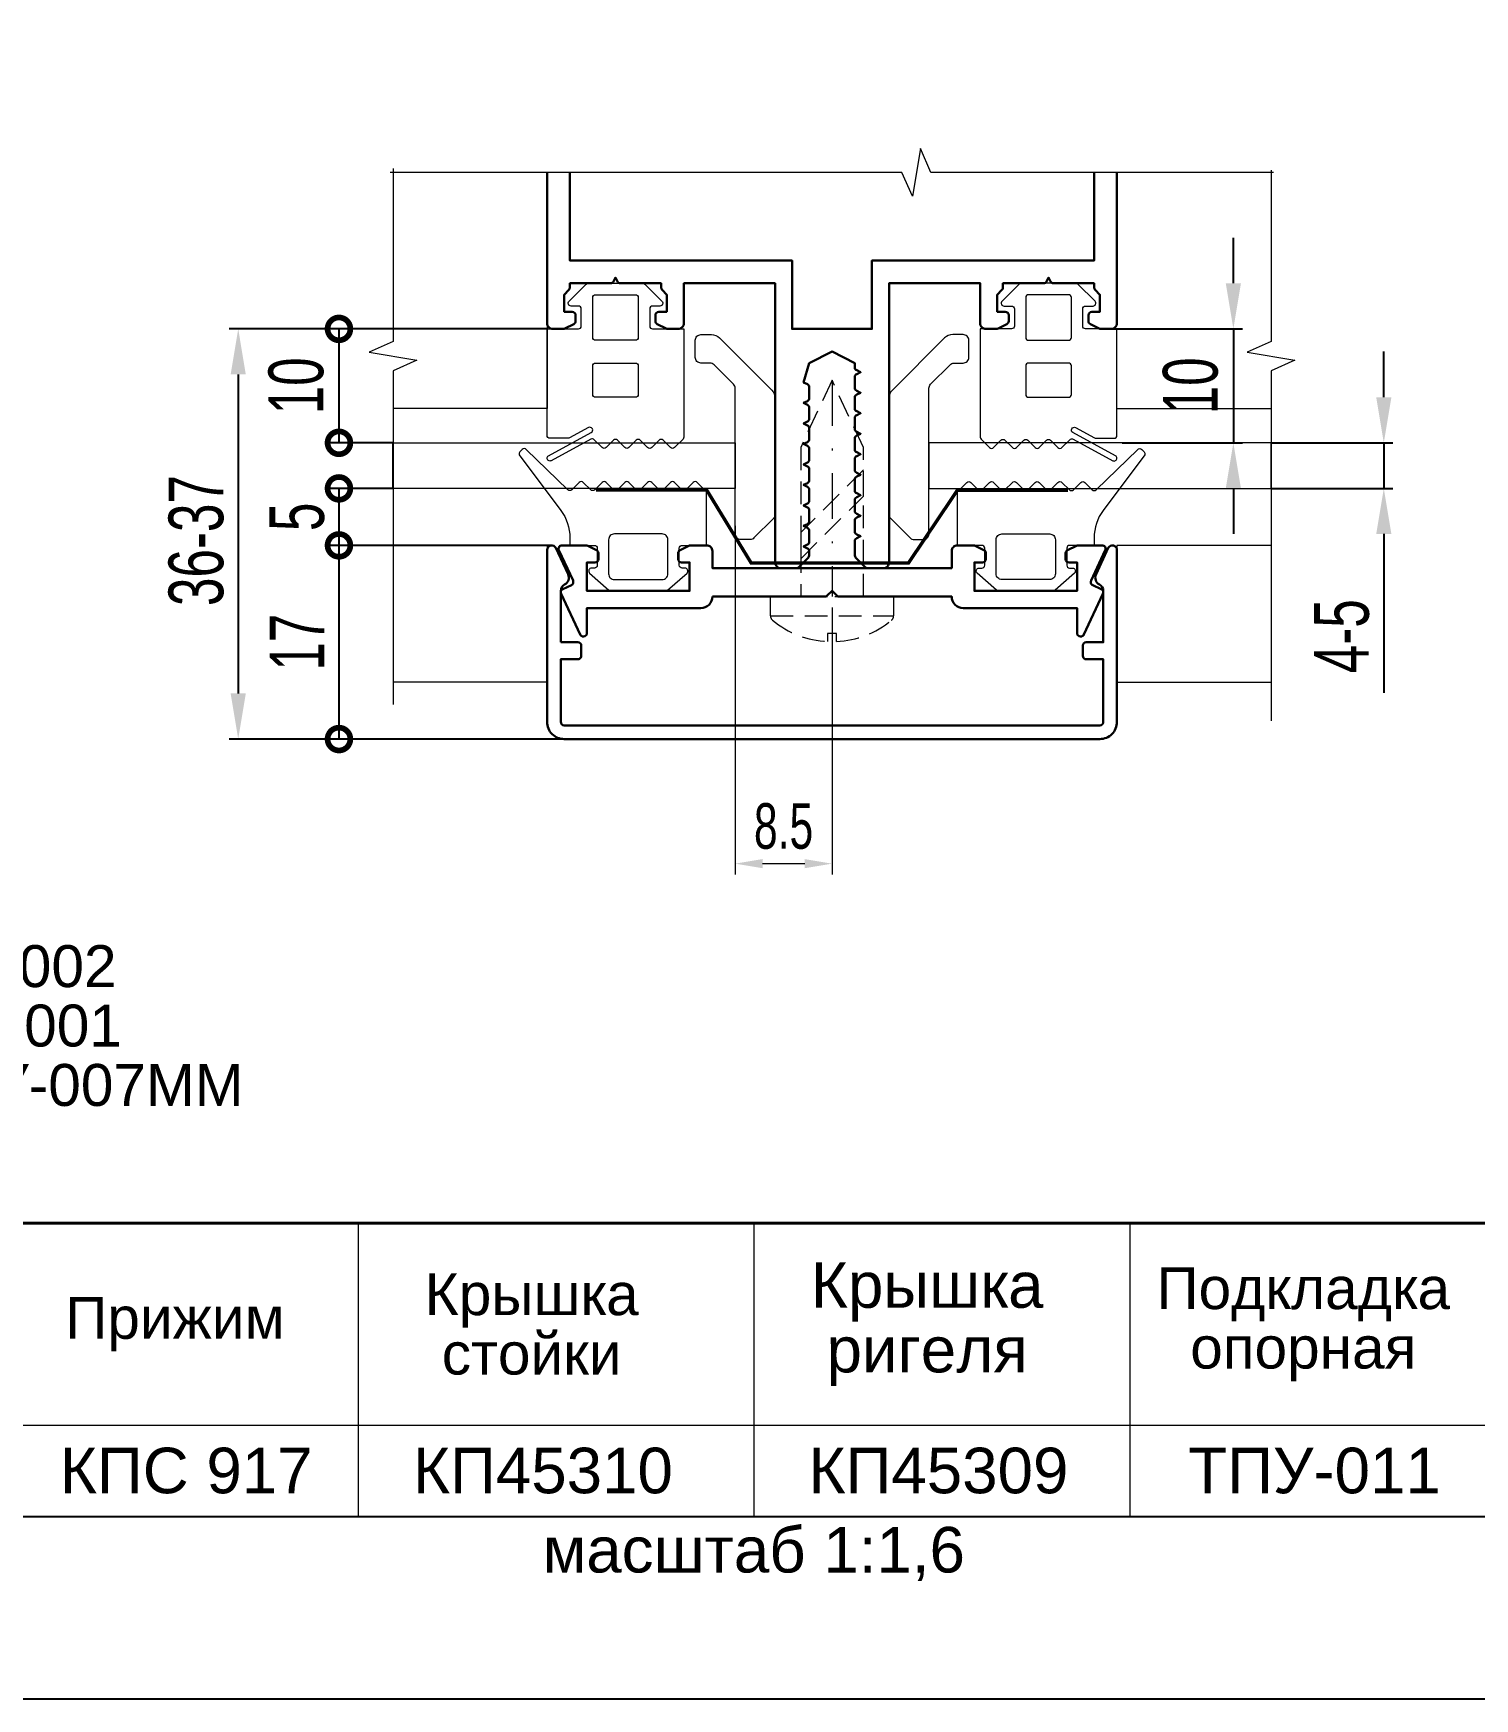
# Model space of a CAD drawing. Extents: x -37 to 8820, y -336 to 478.
# Drawn here: x 278 to 357, y 0 to 91.4 of the extents above; entities that cross this region are included whole.
import ezdxf

# ---------------------------------------------------------------- set-up
doc = ezdxf.new("R2010")
doc.units = 0
doc.header["$LTSCALE"] = 5
doc.linetypes.add('DASHDOT', pattern=[1, 0.5, -0.25, 0, -0.25])
doc.linetypes.add('HIDDEN', pattern=[0.375, 0.25, -0.125])
doc.layers.get('0').update_dxf_attribs({"linetype": 'CONTINUOUS', "lineweight": 30})
doc.layers.get('DEFPOINTS').update_dxf_attribs({"linetype": 'CONTINUOUS'})
for name, color, linetype, lineweight in [('1', 6, 'DASHDOT', 13), ('2', 3, 'HIDDEN', 13), ('Dimentions', 5, 'CONTINUOUS', 15), ('Glass', 5, 'CONTINUOUS', 20), ('Герлен', 7, 'CONTINUOUS', 60), ('Зигзаг', 1, 'CONTINUOUS', 15), ('Конструкции', 252, 'CONTINUOUS', 20), ('Подкладки', 1, 'CONTINUOUS', 20), ('Рамки', 1, 'CONTINUOUS', 15), ('Текстовый', 7, 'CONTINUOUS', 9), ('Уплотнители', 1, 'CONTINUOUS', 20)]:
    doc.layers.add(name, color=color, linetype=linetype, lineweight=lineweight)
doc.layers.add('Скрытые', color=14, linetype='CONTINUOUS', plot=False)
doc.styles.add('25', font='RUSS.SHX', dxfattribs={"width": 0.7, "height": 2.5})
doc.styles.add('3', font='RUSS.SHX', dxfattribs={"width": 0.7, "height": 3})
doc.styles.add('4', font='RUSS.shx', dxfattribs={"width": 0.7, "height": 3.5})
doc.styles.add('Каталожный', font='arial.ttf', dxfattribs={"height": 2.5})
doc.dimstyles.new('MX1$0', dxfattribs={"dimtxt": 2.5, "dimasz": 3, "dimexe": 1.3, "dimexo": 0.6, "dimgap": 0.6, "dimtad": 1, "dimdsep": 46, "dimtxsty": '4', "dimcen": 0, "dimclrd": 256, "dimclre": 256, "dimclrt": 256, "dimaunit": 1, "dimadec": 0, "dimazin": 0, "dimtfac": 1, "dimtmove": 0, "dimatfit": 3, "dimfxl": 1, "dimtvp": 1, "dimtolj": 1, "dimlwd": -1, "dimlwe": -1, "dimarcsym": 0})
doc.dimstyles.new('MX1_6', dxfattribs={"dimtxt": 3, "dimasz": 2.5, "dimexe": 0.5, "dimexo": 0, "dimgap": 0.8, "dimtad": 1, "dimlfac": 1.6, "dimdsep": 46, "dimtxsty": '3', "dimcen": 0, "dimclrd": 256, "dimclre": 256, "dimclrt": 256, "dimaunit": 1, "dimadec": 0, "dimazin": 0, "dimtfac": 1, "dimtmove": 0, "dimatfit": 1, "dimfxl": 1, "dimtvp": 1, "dimtolj": 1, "dimtzin": 0, "dimarcsym": 0})

# ---------------------------------------------------------------- blocks, each defined once
blk = doc.blocks.new('*D375')
at = {"layer": 'DEFPOINTS', "color": 0, "transparency": 16777216}
for p in [(337.106, 75.138), (337.713, 68.888), (343.802, 68.888)]:
    blk.add_point(p, dxfattribs=at)
at = {"layer": 'Dimentions', "lineweight": -2, "transparency": 16777216}
for p, q in [((343.802, 77.638), (343.802, 80.138)), ((337.106, 75.138), (344.302, 75.138)), ((343.802, 75.138), (343.802, 68.888)), ((337.713, 68.888), (344.302, 68.888)), ((343.802, 66.388), (343.802, 63.888))]:
    blk.add_line(p, q, dxfattribs=at)
at = {"layer": 'Dimentions', "transparency": 16777216}
for points in [[(343.386, 77.638), (344.219, 77.638), (343.802, 75.138)], [(343.386, 66.388), (344.219, 66.388), (343.802, 68.888)]]:
    blk.add_solid(points, dxfattribs=at)
at = {"layer": 'Dimentions', "transparency": 16777216, "insert": (341.46, 72.013), "char_height": 3, "attachment_point": 5, "rotation": 90, "style": '3'}
blk.add_mtext('\\A1;10', dxfattribs=at)
blk = doc.blocks.new('*D376')
at = {"layer": 'DEFPOINTS', "color": 0, "linetype": 'Continuous', "transparency": 16777216}
for p in [(345.873, 68.888), (345.873, 66.388), (352.053, 66.388)]:
    blk.add_point(p, dxfattribs=at)
at = {"layer": 'Dimentions', "linetype": 'Continuous', "lineweight": -2, "transparency": 16777216}
for p, q in [((352.053, 71.388), (352.053, 73.888)), ((345.873, 68.888), (352.553, 68.888)), ((352.053, 68.888), (352.053, 66.388)), ((345.873, 66.388), (352.553, 66.388)), ((352.053, 63.888), (352.053, 55.168))]:
    blk.add_line(p, q, dxfattribs=at)
at = {"layer": 'Dimentions', "linetype": 'Continuous', "transparency": 16777216}
for points in [[(351.637, 71.388), (352.47, 71.388), (352.053, 68.888)], [(351.637, 63.888), (352.47, 63.888), (352.053, 66.388)]]:
    blk.add_solid(points, dxfattribs=at)
at = {"layer": 'Dimentions', "linetype": 'Continuous', "transparency": 16777216, "insert": (349.753, 58.278), "char_height": 3, "attachment_point": 5, "rotation": 90, "style": '3'}
blk.add_mtext('\\A1;4-5', dxfattribs=at)
blk = doc.blocks.new('_DotSmall')
at = {"color": 0, "linetype": 'ByBlock', "const_width": 0.5}
blk.add_lwpolyline([(-0.0625, 0, 1), (0.0625, 0, 1)], format="xyb", close=True, dxfattribs=at)
blk = doc.blocks.new('*D377')
at = {"layer": 'DEFPOINTS', "color": 0, "linetype": 'Continuous', "transparency": 16777216}
for p in [(306.169, 75.138), (294.754, 68.888), (297.731, 68.888)]:
    blk.add_point(p, dxfattribs=at)
at = {"layer": 'Dimentions', "linetype": 'Continuous', "lineweight": -2, "transparency": 16777216}
for p, q in [((306.169, 75.138), (294.254, 75.138)), ((294.754, 75.138), (294.754, 68.888)), ((297.731, 68.888), (294.254, 68.888))]:
    blk.add_line(p, q, dxfattribs=at)
at = {"layer": 'Dimentions', "linetype": 'Continuous', "lineweight": -2, "transparency": 16777216, "xscale": 2.5, "yscale": 2.5, "zscale": 2.5}
for p, rotation in [((294.754, 75.138), 90), ((294.754, 68.888), 270)]:
    blk.add_blockref('_DotSmall', p, dxfattribs=dict(at, rotation=rotation))
at = {"layer": 'Dimentions', "linetype": 'Continuous', "transparency": 16777216, "insert": (292.411, 72.013), "char_height": 3, "attachment_point": 5, "rotation": 90, "style": '3'}
blk.add_mtext('\\A1;\\A1;10 ', dxfattribs=at)
blk = doc.blocks.new('*D378')
at = {"layer": 'DEFPOINTS', "color": 0, "linetype": 'Continuous', "transparency": 16777216}
for p in [(297.731, 66.388), (294.754, 63.263), (297.978, 63.263)]:
    blk.add_point(p, dxfattribs=at)
at = {"layer": 'Dimentions', "linetype": 'Continuous', "lineweight": -2, "transparency": 16777216}
for p, q in [((297.731, 66.388), (294.254, 66.388)), ((294.754, 66.388), (294.754, 63.263)), ((297.978, 63.263), (294.254, 63.263))]:
    blk.add_line(p, q, dxfattribs=at)
at = {"layer": 'Dimentions', "linetype": 'Continuous', "lineweight": -2, "transparency": 16777216, "xscale": 2.5, "yscale": 2.5, "zscale": 2.5}
for p, rotation in [((294.754, 66.388), 90), ((294.754, 63.263), 270)]:
    blk.add_blockref('_DotSmall', p, dxfattribs=dict(at, rotation=rotation))
at = {"layer": 'Dimentions', "linetype": 'Continuous', "transparency": 16777216, "insert": (292.454, 64.826), "char_height": 3, "attachment_point": 5, "rotation": 90, "style": '3'}
blk.add_mtext('\\A1;\\A1;5 ', dxfattribs=at)
blk = doc.blocks.new('*D379')
at = {"layer": 'DEFPOINTS', "color": 0, "linetype": 'Continuous', "transparency": 16777216}
for p in [(306.419, 63.263), (294.754, 52.638), (308.442, 52.638)]:
    blk.add_point(p, dxfattribs=at)
at = {"layer": 'Dimentions', "linetype": 'Continuous', "lineweight": -2, "transparency": 16777216}
for p, q in [((306.419, 63.263), (294.254, 63.263)), ((294.754, 63.263), (294.754, 52.638)), ((308.442, 52.638), (294.254, 52.638))]:
    blk.add_line(p, q, dxfattribs=at)
at = {"layer": 'Dimentions', "linetype": 'Continuous', "lineweight": -2, "transparency": 16777216, "xscale": 2.5, "yscale": 2.5, "zscale": 2.5}
for p, rotation in [((294.754, 63.263), 90), ((294.754, 52.638), 270)]:
    blk.add_blockref('_DotSmall', p, dxfattribs=dict(at, rotation=rotation))
at = {"layer": 'Dimentions', "linetype": 'Continuous', "transparency": 16777216, "insert": (292.454, 57.951), "char_height": 3, "attachment_point": 5, "rotation": 90, "style": '3'}
blk.add_mtext('\\A1;\\A1;17 ', dxfattribs=at)
blk = doc.blocks.new('*D380')
at = {"layer": 'DEFPOINTS', "color": 0, "linetype": 'Continuous', "transparency": 16777216}
for p in [(303.774, 75.138), (289.23, 52.638), (307.725, 52.638)]:
    blk.add_point(p, dxfattribs=at)
at = {"layer": 'Dimentions', "linetype": 'Continuous', "lineweight": -2, "transparency": 16777216}
for p, q in [((303.774, 75.138), (288.73, 75.138)), ((289.23, 72.638), (289.23, 55.138)), ((307.725, 52.638), (288.73, 52.638))]:
    blk.add_line(p, q, dxfattribs=at)
at = {"layer": 'Dimentions', "linetype": 'Continuous', "transparency": 16777216}
for points in [[(288.813, 72.638), (289.646, 72.638), (289.23, 75.138)], [(288.813, 55.138), (289.646, 55.138), (289.23, 52.638)]]:
    blk.add_solid(points, dxfattribs=at)
at = {"layer": 'Dimentions', "linetype": 'Continuous', "transparency": 16777216, "insert": (286.93, 63.527), "char_height": 3, "width": 3, "attachment_point": 5, "rotation": 90, "style": '3'}
blk.add_mtext('\\A1;36-37', dxfattribs=at)
blk = doc.blocks.new('*D381')
at = {"layer": 'DEFPOINTS', "color": 0, "linetype": 'Continuous', "transparency": 16777216}
for p in [(316.481, 64.926), (321.794, 60.451), (321.794, 45.804)]:
    blk.add_point(p, dxfattribs=at)
at = {"layer": 'Dimentions', "linetype": 'Continuous', "transparency": 16777216}
for p, q in [((316.481, 64.326), (316.481, 45.204)), ((321.794, 59.851), (321.794, 45.204)), ((317.981, 45.804), (320.294, 45.804))]:
    blk.add_line(p, q, dxfattribs=at)
for points in [[(317.981, 46.054), (317.981, 45.554), (316.481, 45.804)], [(320.294, 46.054), (320.294, 45.554), (321.794, 45.804)]]:
    blk.add_solid(points, dxfattribs=at)
at = {"layer": 'Dimentions', "linetype": 'Continuous', "transparency": 16777216, "insert": (319.137, 47.854), "char_height": 2.5, "attachment_point": 5, "style": '25'}
blk.add_mtext('\\A1;8.5', dxfattribs=at)

msp = doc.modelspace()

# ---------------------------------------------------------------- linework, layer by layer
msp.add_lwpolyline([(306.1687, 83.7189), (306.1687, 75.4506, 0.4142136), (306.4812, 75.1381), (307.0619, 75.1381, 0.1164338), (307.1458, 75.1579), (307.6275, 75.3988, 0.284079), (307.7312, 75.5665), (307.7312, 75.8881, 0.4142136), (307.5437, 76.0756), (307.1062, 76.0756), (307.1062, 77.0131), (307.3638, 77.2707, 0.1989124), (307.4187, 77.4033), (307.4187, 77.6381), (309.6466, 77.6381, 0.284079), (309.8143, 77.7418), (309.9187, 77.9506), (310.0231, 77.7418, 0.284079), (310.1908, 77.6381), (312.4187, 77.6381), (312.4187, 77.4033, 0.1989124), (312.4736, 77.2707), (312.7312, 77.0131), (312.7312, 76.0756), (312.2937, 76.0756, 0.4142136), (312.1062, 75.8881), (312.1062, 75.5665, 0.284079), (312.2098, 75.3988), (312.6916, 75.1579, 0.1164338), (312.7755, 75.1381), (313.3562, 75.1381, 0.4142136), (313.6687, 75.4506), (313.6687, 77.6381), (318.6687, 77.6381), (318.6687, 62.3256, 0.4142136), (318.9812, 62.0131), (319.841, 62.0131, 0.1989124), (319.9736, 62.0681), (320.4888, 62.5832, 0.1989124), (320.5437, 62.7158), (320.5437, 62.9285, 0.284079), (320.44, 63.0962), (320.2312, 63.2006), (320.44, 63.3051, 0.284079), (320.5437, 63.4728), (320.5437, 64.0535, 0.284079), (320.44, 64.2212), (320.2312, 64.3256), (320.44, 64.4301, 0.284079), (320.5437, 64.5978), (320.5437, 65.1785, 0.284079), (320.44, 65.3462), (320.2312, 65.4506), (320.44, 65.5551, 0.284079), (320.5437, 65.7228), (320.5437, 66.3035, 0.284079), (320.44, 66.4712), (320.2312, 66.5756), (320.44, 66.6801, 0.284079), (320.5437, 66.8478), (320.5437, 67.4285, 0.284079), (320.44, 67.5962), (320.2312, 67.7006), (320.44, 67.8051, 0.284079), (320.5437, 67.9728), (320.5437, 68.5535, 0.284079), (320.44, 68.7212), (320.2312, 68.8256), (320.44, 68.9301, 0.284079), (320.5437, 69.0978), (320.5437, 69.6785, 0.284079), (320.44, 69.8462), (320.2312, 69.9506), (320.44, 70.0551, 0.284079), (320.5437, 70.2228), (320.5437, 70.8035, 0.284079), (320.44, 70.9712), (320.2312, 71.0756), (320.44, 71.1801, 0.284079), (320.5437, 71.3478), (320.5437, 71.9285, 0.284079), (320.44, 72.0962), (320.2312, 72.2006), (320.5437, 73.2631), (321.7937, 73.8881), (323.0437, 73.2631), (323.0437, 73.0353, 0.284079), (323.1473, 72.8676), (323.3562, 72.7631), (323.1473, 72.6587, 0.284079), (323.0437, 72.491), (323.0437, 71.9103, 0.284079), (323.1473, 71.7426), (323.3562, 71.6381), (323.1473, 71.5337, 0.284079), (323.0437, 71.366), (323.0437, 70.7853, 0.284079), (323.1473, 70.6176), (323.3562, 70.5131), (323.1473, 70.4087, 0.284079), (323.0437, 70.241), (323.0437, 69.6603, 0.284079), (323.1473, 69.4926), (323.3562, 69.3881), (323.1473, 69.2837, 0.284079), (323.0437, 69.116), (323.0437, 68.5353, 0.284079), (323.1473, 68.3676), (323.3562, 68.2631), (323.1473, 68.1587, 0.284079), (323.0437, 67.991), (323.0437, 67.4103, 0.284079), (323.1473, 67.2426), (323.3562, 67.1381), (323.1473, 67.0337, 0.284079), (323.0437, 66.866), (323.0437, 66.2853, 0.284079), (323.1473, 66.1176), (323.3562, 66.0131), (323.1473, 65.9087, 0.284079), (323.0437, 65.741), (323.0437, 65.1603, 0.284079), (323.1473, 64.9926), (323.3562, 64.8881), (323.1473, 64.7837, 0.284079), (323.0437, 64.616), (323.0437, 64.0353, 0.284079), (323.1473, 63.8676), (323.3562, 63.7631), (323.1473, 63.6587, 0.284079), (323.0437, 63.491), (323.0437, 62.7158, 0.1989124), (323.0986, 62.5832), (323.6138, 62.0681, 0.1989124), (323.7464, 62.0131), (324.6062, 62.0131, 0.4142136), (324.9187, 62.3256), (324.9187, 77.6381), (329.9187, 77.6381), (329.9187, 75.4506, 0.4142136), (330.2312, 75.1381), (330.8119, 75.1381, 0.1164338), (330.8958, 75.1579), (331.3775, 75.3988, 0.284079), (331.4812, 75.5665), (331.4812, 75.8881, 0.4142136), (331.2937, 76.0756), (330.8562, 76.0756), (330.8562, 77.0131), (331.1138, 77.2707, 0.1989124), (331.1687, 77.4033), (331.1687, 77.6381), (333.3966, 77.6381, 0.284079), (333.5643, 77.7418), (333.6687, 77.9506), (333.7731, 77.7418, 0.284079), (333.9408, 77.6381), (336.1687, 77.6381), (336.1687, 77.4033, 0.1989124), (336.2236, 77.2707), (336.4812, 77.0131), (336.4812, 76.0756), (336.0437, 76.0756, 0.4142136), (335.8562, 75.8881), (335.8562, 75.5665, 0.284079), (335.9598, 75.3988), (336.4416, 75.1579, 0.1164338), (336.5255, 75.1381), (337.1062, 75.1381, 0.4142136), (337.4187, 75.4506), (337.4187, 83.7189)], format="xyb")
msp.add_lwpolyline([(307.4187, 83.7189), (307.4187, 78.8881), (319.6062, 78.8881), (319.6062, 75.1381), (323.9812, 75.1381), (323.9812, 78.8881), (336.1687, 78.8881), (336.1687, 83.7189)])
for points in [[(306.9187, 57.9506), (306.9187, 60.7764, -0.2797393), (307.1206, 61.1091, 0.4015594), (307.3152, 61.6821), (306.6453, 63.1188, 0.8025849), (306.1687, 63.0131), (306.1687, 53.5756, 0.4142136), (307.1062, 52.6381), (336.4812, 52.6381, 0.4142136), (337.4187, 53.5756), (337.4187, 63.0131, 0.8025849), (336.9421, 63.1188), (336.2722, 61.6821, 0.4015594), (336.4668, 61.1091, -0.2797393), (336.6687, 60.7764), (336.6687, 57.9506), (335.7312, 57.9506, 0.4142136), (335.5437, 57.7631), (335.5437, 57.2006, 0.4142136), (335.7312, 57.0131), (336.6687, 57.0131), (336.6687, 53.5756, -0.4142136), (336.4812, 53.3881), (307.1062, 53.3881, -0.4142136), (306.9187, 53.5756), (306.9187, 57.0131), (307.8562, 57.0131, 0.4142136), (308.0437, 57.2006), (308.0437, 57.7631, 0.4142136), (307.8562, 57.9506)], [(315.2312, 60.4506), (321.4035, 60.4506, 0.1989124), (321.5361, 60.5056), (321.7937, 60.7631), (322.0513, 60.5056, 0.1989124), (322.1839, 60.4506), (328.3562, 60.4506, 0.4142136), (328.9812, 59.8256), (335.2312, 59.8256), (335.2312, 58.4506, 0.4142136), (335.4187, 58.2631), (335.4377, 58.2631, 0.2914734), (335.6076, 58.3714), (336.6511, 60.6092, 0.4142136), (336.5604, 60.8584), (336.0886, 61.0784, -0.4142136), (335.9979, 61.3276), (336.7761, 62.9964, 0.5486188), (336.6062, 63.2631), (335.2755, 63.2631, 0.1164338), (335.1916, 63.2434), (334.7098, 63.0025, 0.284079), (334.6062, 62.8348), (334.6062, 62.5131, 0.4142136), (334.7937, 62.3256), (335.2312, 62.3256), (335.2312, 60.7631), (329.6062, 60.7631), (329.6062, 62.3256), (330.0437, 62.3256, 0.4142136), (330.2312, 62.5131), (330.2312, 62.8348, 0.284079), (330.1275, 63.0025), (329.6458, 63.2434, 0.1164338), (329.5619, 63.2631), (328.6687, 63.2631, 0.4142136), (328.3562, 62.9506), (328.3562, 62.0131), (315.2312, 62.0131), (315.2312, 62.9506, 0.4142136), (314.9187, 63.2631), (314.0255, 63.2631, 0.1164338), (313.9416, 63.2434), (313.4598, 63.0025, 0.284079), (313.3562, 62.8348), (313.3562, 62.5131, 0.4142136), (313.5437, 62.3256), (313.9812, 62.3256), (313.9812, 60.7631), (308.3562, 60.7631), (308.3562, 62.3256), (308.7937, 62.3256, 0.4142136), (308.9812, 62.5131), (308.9812, 62.8348, 0.284079), (308.8775, 63.0025), (308.3958, 63.2434, 0.1164338), (308.3119, 63.2631), (306.9812, 63.2631, 0.5486188), (306.8113, 62.9964), (307.5895, 61.3276, -0.4142136), (307.4988, 61.0784), (307.027, 60.8584, 0.4142136), (306.9363, 60.6092), (307.9798, 58.3714, 0.2914734), (308.1497, 58.2631), (308.1687, 58.2631, 0.4142136), (308.3562, 58.4506), (308.3562, 59.8256), (314.6062, 59.8256, 0.4142136)]]:
    msp.add_lwpolyline(points, format="xyb", close=True)
at = {"layer": '1'}
msp.add_line((321.7937, 72.3256), (321.7937, 60.4506), dxfattribs=at)
at = {"layer": '2'}
msp.add_line((318.4187, 59.3946), (325.1687, 59.3946), dxfattribs=at)
for points in [[(323.5124, 60.4506), (323.5124, 68.6398), (321.7937, 72.3256), (320.0749, 68.6398), (320.0749, 60.4506)], [(320.0749, 62.5311), (323.5124, 65.9686), (323.5124, 67.4009), (320.0749, 63.9634)]]:
    msp.add_lwpolyline(points, close=True, dxfattribs=at)
msp.add_lwpolyline([(321.5481, 57.9878, -0.1618489), (318.5323, 59.1535, -0.2238875), (318.4187, 59.3946), (318.4187, 60.4506), (325.1687, 60.4506), (325.1687, 59.3946, -0.2238875), (325.0551, 59.1535, -0.1618489), (322.0393, 57.9878), (322.0393, 58.4255), (321.5481, 58.4255)], format="xyb", close=True, dxfattribs=at)
at = {"layer": 'Glass'}
for points in [[(316.4812, 66.3881), (297.7146, 66.3881), (297.7146, 68.8881), (316.4812, 68.8881)], [(327.1062, 66.3881), (345.8728, 66.3881), (345.8728, 68.8881), (327.1062, 68.8881)]]:
    msp.add_lwpolyline(points, close=True, dxfattribs=at)
at = {"layer": 'Герлен', "lineweight": 40}
msp.add_line((235, 26.0868), (400, 26.0868), dxfattribs=at)
at = {"layer": 'Герлен', "ltscale": 2, "const_width": 0.1875}
msp.add_lwpolyline([(308.8562, 66.3004), (314.9187, 66.3004), (317.3614, 62.292), (325.9845, 62.292), (328.6687, 66.2878), (334.7312, 66.2878)], dxfattribs=at)
at = {"layer": 'Зигзаг'}
for points in [[(346.0125, 83.7189), (327.2189, 83.7189), (326.6381, 85.0368), (326.2024, 82.4241), (325.6199, 83.7189), (297.5706, 83.7189)], [(297.7312, 83.9334), (297.7312, 74.4387), (296.4133, 73.8578), (299.026, 73.4222), (297.7312, 72.8397), (297.7312, 54.5302)], [(345.8728, 83.8427), (345.8728, 74.4387), (344.5549, 73.8578), (347.1676, 73.4222), (345.8728, 72.8397), (345.8728, 53.6434)]]:
    msp.add_lwpolyline(points, dxfattribs=at)
at = {"layer": 'Конструкции'}
msp.add_line((337.4187, 70.7631), (345.8728, 70.7631), dxfattribs=at)
for points in [[(306.1687, 83.7189), (306.1687, 70.7631), (297.7312, 70.7631)], [(297.7312, 63.2631), (306.1687, 63.2631), (306.1687, 55.7631), (297.7312, 55.7631)], [(345.8728, 63.2631), (337.4187, 63.2631), (337.4187, 55.7631), (345.8728, 55.7631)]]:
    msp.add_lwpolyline(points, dxfattribs=at)
at = {"layer": 'Подкладки'}
for points in [[(314.6062, 73.2631, -0.4142136), (314.2937, 73.5756), (314.2937, 74.5131, -0.4142136), (314.6062, 74.8256), (315.1776, 74.8256, -0.1989124), (315.6195, 74.6426), (318.4856, 71.7765, -0.1989124), (318.6687, 71.3345), (318.6687, 64.9561, -0.1989124), (318.5772, 64.7352), (317.5102, 63.6682, -0.1989124), (317.2893, 63.5767), (316.7937, 63.5767, -0.4142136), (316.4812, 63.8892), (316.4812, 71.8837, 0.1989124), (316.3897, 72.1047), (315.3227, 73.1716, 0.1989124), (315.1018, 73.2631)], [(328.9812, 73.2631, 0.4142136), (329.2937, 73.5756), (329.2937, 74.5131, 0.4142136), (328.9812, 74.8256), (328.4098, 74.8256, 0.1989124), (327.9679, 74.6426), (325.1018, 71.7765, 0.1989124), (324.9187, 71.3345), (324.9187, 64.9561, 0.1989124), (325.0102, 64.7352), (326.0772, 63.6682, 0.1989124), (326.2981, 63.5767), (326.7937, 63.5767, 0.4142136), (327.1062, 63.8892), (327.1062, 71.8837, -0.1989124), (327.1977, 72.1047), (328.2647, 73.1716, -0.1989124), (328.4856, 73.2631)]]:
    msp.add_lwpolyline(points, format="xyb", close=True, dxfattribs=at)
at = {"layer": 'Рамки'}
for p, q in [((295.8103, 26.0868), (295.8103, 10)), ((317.5, 26.0868), (317.5, 10)), ((338.125, 26.0868), (338.125, 10)), ((235, 15), (400, 15)), ((235, 10), (400, 10))]:
    msp.add_line(p, q, dxfattribs=at)
at = {"layer": 'Скрытые', "linetype": 'Continuous'}
for points in [[(420, 297), (210, 297), (210, 0), (420, 0)], [(400, 10), (400, 287), (235, 287), (235, 10)]]:
    msp.add_lwpolyline(points, close=True, dxfattribs=at)
at = {"layer": 'Уплотнители'}
for points in [[(308.4379, 69.724), (307.3929, 69.1571, -0.1249127), (307.3184, 69.1381), (306.3249, 69.1381, -0.4142136), (306.1687, 69.2944), (306.1687, 75.1381), (307.8874, 75.1381, 0.4142136), (308.0437, 75.2944), (308.0437, 76.2319, 0.4142136), (307.8874, 76.3881), (307.4812, 76.3881, -0.6685867), (307.3708, 76.655), (308.3105, 77.5925, -0.1986192), (308.4208, 77.6381), (311.4166, 77.6381, -0.1986192), (311.5269, 77.5925), (312.4666, 76.655, -0.6685867), (312.3562, 76.3881), (311.9499, 76.3881, 0.4142136), (311.7937, 76.2319), (311.7937, 75.2944, 0.4142136), (311.9499, 75.1381), (313.6687, 75.1381), (313.6687, 69.2029, -0.1989124), (313.6229, 69.0924), (313.1542, 68.6236, -0.4142136), (312.9332, 68.6236), (312.5292, 69.0277, 0.4142136), (312.3082, 69.0277), (311.9042, 68.6236, -0.4142136), (311.6832, 68.6236), (311.2792, 69.0277, 0.4142136), (311.0582, 69.0277), (310.6542, 68.6236, -0.4142136), (310.4332, 68.6236), (310.0292, 69.0277, 0.4142136), (309.8082, 69.0277), (309.4042, 68.6236, -0.4142136), (309.1832, 68.6236), (308.7512, 69.0557, 0.3320761), (308.5662, 69.0825), (306.3995, 67.9071, -1), (306.2504, 68.1817), (308.587, 69.4493, 1)], [(308.8249, 77.0131), (311.0124, 77.0131, -0.4142136), (311.1687, 76.8569), (311.1687, 74.6694, -0.4142136), (311.0124, 74.5131), (308.8249, 74.5131, -0.4142136), (308.6687, 74.6694), (308.6687, 76.8569, -0.4142136)], [(335.1495, 69.724), (336.1945, 69.1571, 0.1249127), (336.269, 69.1381), (337.2624, 69.1381, 0.4142136), (337.4187, 69.2944), (337.4187, 75.1381), (335.6999, 75.1381, -0.4142136), (335.5437, 75.2944), (335.5437, 76.2319, -0.4142136), (335.6999, 76.3881), (336.1062, 76.3881, 0.6685867), (336.2166, 76.655), (335.2769, 77.5925, 0.1986192), (335.1666, 77.6381), (332.1708, 77.6381, 0.1986192), (332.0605, 77.5925), (331.1208, 76.655, 0.6685867), (331.2312, 76.3881), (331.6374, 76.3881, -0.4142136), (331.7937, 76.2319), (331.7937, 75.2944, -0.4142136), (331.6374, 75.1381), (329.9187, 75.1381), (329.9187, 69.2029, 0.1989124), (329.9645, 69.0924), (330.4332, 68.6236, 0.4142136), (330.6542, 68.6236), (331.0582, 69.0277, -0.4142136), (331.2792, 69.0277), (331.6832, 68.6236, 0.4142136), (331.9042, 68.6236), (332.3082, 69.0277, -0.4142136), (332.5292, 69.0277), (332.9332, 68.6236, 0.4142136), (333.1542, 68.6236), (333.5582, 69.0277, -0.4142136), (333.7792, 69.0277), (334.1832, 68.6236, 0.4142136), (334.4042, 68.6236), (334.8362, 69.0557, -0.3320761), (335.0212, 69.0825), (337.1879, 67.9071, 1), (337.337, 68.1817), (335.0004, 69.4493, -1)], [(334.7624, 77.0131), (332.5749, 77.0131, 0.4142136), (332.4187, 76.8569), (332.4187, 74.6694, 0.4142136), (332.5749, 74.5131), (334.7624, 74.5131, 0.4142136), (334.9187, 74.6694), (334.9187, 76.8569, 0.4142136)], [(308.8249, 73.2631), (311.0124, 73.2631, -0.4142136), (311.1687, 73.1069), (311.1687, 71.5444, -0.4142136), (311.0124, 71.3881), (308.8249, 71.3881, -0.4142136), (308.6687, 71.5444), (308.6687, 73.1069, -0.4142136)], [(334.7624, 73.2631), (332.5749, 73.2631, 0.4142136), (332.4187, 73.1069), (332.4187, 71.5444, 0.4142136), (332.5749, 71.3881), (334.7624, 71.3881, 0.4142136), (334.9187, 71.5444), (334.9187, 73.1069, 0.4142136)], [(313.5749, 62.0131, -0.4142136), (313.4187, 62.1694), (313.4187, 63.1069, -0.4142136), (313.5749, 63.2631), (314.9187, 63.2631), (314.9187, 66.1511, 0.1989124), (314.8821, 66.2395), (314.4042, 66.7174, 0.4142136), (314.1832, 66.7174), (313.7792, 66.3134, -0.4142136), (313.5582, 66.3134), (313.1542, 66.7174, 0.4142136), (312.9332, 66.7174), (312.5292, 66.3134, -0.4142136), (312.3082, 66.3134), (311.9042, 66.7174, 0.4142136), (311.6832, 66.7174), (311.2792, 66.3134, -0.4142136), (311.0582, 66.3134), (310.6542, 66.7174, 0.4142136), (310.4332, 66.7174), (310.0292, 66.3134, -0.4142136), (309.8082, 66.3134), (309.4042, 66.7174, 0.4142136), (309.1832, 66.7174), (308.7792, 66.3134, -0.4142136), (308.5582, 66.3134), (308.1542, 66.7174, 0.4142136), (307.9332, 66.7174), (307.5292, 66.3134, -0.4142136), (307.3082, 66.3134), (305.0292, 68.5277, 0.4142136), (304.8082, 68.5277), (304.6769, 68.3963, 0.2925382), (304.6408, 68.2318), (306.9216, 65.1786, -0.1617878), (307.4187, 63.6825), (307.4187, 63.2631), (308.7624, 63.2631, -0.4142136), (308.9187, 63.1069), (308.9187, 62.1694, -0.4142136), (308.7624, 62.0131), (308.6062, 62.0131, 0.6685867), (308.4958, 61.7463), (309.5605, 60.8088, 0.1986192), (309.6708, 60.7631), (312.6666, 60.7631, 0.1986192), (312.7769, 60.8088), (313.8416, 61.7463, 0.6685867), (313.7312, 62.0131)], [(330.0124, 62.0131, 0.4142136), (330.1687, 62.1694), (330.1687, 63.1069, 0.4142136), (330.0124, 63.2631), (328.6687, 63.2631), (328.6687, 66.1511, -0.1989124), (328.7053, 66.2395), (329.1832, 66.7174, -0.4142136), (329.4042, 66.7174), (329.8082, 66.3134, 0.4142136), (330.0292, 66.3134), (330.4332, 66.7174, -0.4142136), (330.6542, 66.7174), (331.0582, 66.3134, 0.4142136), (331.2792, 66.3134), (331.6832, 66.7174, -0.4142136), (331.9042, 66.7174), (332.3082, 66.3134, 0.4142136), (332.5292, 66.3134), (332.9332, 66.7174, -0.4142136), (333.1542, 66.7174), (333.5582, 66.3134, 0.4142136), (333.7792, 66.3134), (334.1832, 66.7174, -0.4142136), (334.4042, 66.7174), (334.8082, 66.3134, 0.4142136), (335.0292, 66.3134), (335.4332, 66.7174, -0.4142136), (335.6542, 66.7174), (336.0582, 66.3134, 0.4142136), (336.2792, 66.3134), (338.5582, 68.5277, -0.4142136), (338.7792, 68.5277), (338.9105, 68.3963, -0.2925382), (338.9466, 68.2318), (336.6658, 65.1786, 0.1617878), (336.1687, 63.6825), (336.1687, 63.2631), (334.8249, 63.2631, 0.4142136), (334.6687, 63.1069), (334.6687, 62.1694, 0.4142136), (334.8249, 62.0131), (334.9812, 62.0131, -0.6685867), (335.0916, 61.7463), (334.0269, 60.8088, -0.1986192), (333.9166, 60.7631), (330.9208, 60.7631, -0.1986192), (330.8105, 60.8088), (329.7458, 61.7463, -0.6685867), (329.8562, 62.0131)], [(309.8562, 61.3881), (312.4812, 61.3881, 0.4142136), (312.7937, 61.7006), (312.7937, 63.5756, 0.4142136), (312.4812, 63.8881), (309.8562, 63.8881, 0.4142136), (309.5437, 63.5756), (309.5437, 61.7006, 0.4142136)], [(333.7312, 61.3881), (331.1062, 61.3881, -0.4142136), (330.7937, 61.7006), (330.7937, 63.5756, -0.4142136), (331.1062, 63.8881), (333.7312, 63.8881, -0.4142136), (334.0437, 63.5756), (334.0437, 61.7006, -0.4142136)]]:
    msp.add_lwpolyline(points, format="xyb", close=True, dxfattribs=at)

# ---------------------------------------------------------------- texts
at = {"layer": 'Скрытые', "linetype": 'Continuous', "insert": (317.5, 7.9386), "char_height": 3.5, "width": 165, "attachment_point": 5, "style": 'Каталожный'}
msp.add_mtext('\\pxqc;{\\H0.71429x;масштаб 1:1,6}', dxfattribs=at)
at = {"layer": 'Текстовый', "linetype": 'Continuous', "line_spacing_factor": 0.85, "style": 'Каталожный'}
for s, insert, char_height, width, attachment_point in [('\\P\\pxql;{\\fArial|b1|i0|c204|p34;КОМПЛЕКТАЦИЯ\\P\\pi-2,l2,r-2.0333,se1.0833,t4;\\fArial|b0|i0|c204|p34;\\H0.92x;Уплотнитель стойки - ТПУ-6002\\PУплотнитель ригеля - ТПУ-6001\\PУплотнитель прижима - ТПУ-007ММ}', (235.1326, 48.4178), 2.5, 82.057985, 1), ('Крышка ригеля', (327.0116, 20.5434), 2.5, 19.023234, 5), ('Крышка \\Pстойки', (305.3219, 20.5434), 2.3, 27.25, 5), ('Подкладка опорная', (347.6366, 20.5434), 2.3, 27.25, 5), ('Прижим', (285.7616, 20.5434), 2.3, 27.25, 5), ('КПС 917', (286.3797, 12.5), 2.5, 14, 5), ('КП45310', (305.94, 12.5), 2.5, 14, 5), ('КП45309', (327.6297, 12.5), 2.5, 14, 5), ('ТПУ-011', (348.2547, 12.5), 2.5, 14, 5)]:
    msp.add_mtext(s, dxfattribs=dict(at, insert=insert, char_height=char_height, width=width, attachment_point=attachment_point))

# ---------------------------------------------------------------- dimensions: what is measured, and where the dimension line sits
at = {"layer": 'Dimentions'}
dim = msp.add_linear_dim(base=(343.8024, 68.8881), p1=(337.1062, 75.1381), p2=(337.7131, 68.8881), angle=90, dimstyle='MX1_6', dxfattribs=at)
dim.commit()
dim.dimension.update_dxf_attribs({"geometry": '*D375', "text_midpoint": (341.4596, 72.0131)})
at = {"layer": 'Dimentions', "linetype": 'Continuous'}
for base, p1, p2, picture, middle in [((294.7535, 68.8881), (306.1687, 75.1381), (297.7312, 68.8881), '*D377', (294.7535, 72.0131)), ((294.7535, 63.2631), (297.7312, 66.3881), (297.9779, 63.2631), '*D378', (294.7535, 64.8256)), ((294.7535, 52.6381), (306.4187, 63.2631), (308.4422, 52.6381), '*D379', (294.7535, 57.9506))]:
    dim = msp.add_linear_dim(base=base, p1=p1, p2=p2, angle=90, text='\\A1;<> ', dimstyle='MX1_6', override={"dimblk1": 'DotSmall', "dimblk2": 'DotSmall', "dimsah": 1}, dxfattribs=at)
    dim.commit()
    dim.dimension.update_dxf_attribs({"geometry": picture, "text_midpoint": middle, "dimtype": 160})
dim = msp.add_linear_dim(base=(289.2296, 52.6381), p1=(303.7742, 75.1381), p2=(307.7253, 52.6381), angle=90, text='<>-37', dimstyle='MX1_6', dxfattribs=at)
dim.commit()
dim.dimension.update_dxf_attribs({"geometry": '*D380', "text_midpoint": (289.2296, 63.5269), "dimtype": 160})
dim = msp.add_linear_dim(base=(352.0535, 66.3881), p1=(345.8728, 68.8881), p2=(345.8728, 66.3881), angle=90, text='4-5', dimstyle='MX1_6', dxfattribs=at)
dim.commit()
dim.dimension.update_dxf_attribs({"geometry": '*D376', "text_midpoint": (349.7535, 58.2781)})
dim = msp.add_linear_dim(base=(321.7937, 45.8039), p1=(316.4812, 64.9264), p2=(321.7937, 60.4506), dimstyle='MX1$0', override={"dimtxt": 3, "dimasz": 1.5, "dimexe": 0.6, "dimgap": 0.8, "dimdec": 1, "dimlfac": 1.6, "dimtxsty": '25', "dimfxl": 1.25}, dxfattribs=at)
dim.commit()
dim.dimension.update_dxf_attribs({"geometry": '*D381', "text_midpoint": (319.1374, 45.8039), "dimtype": 160})

doc.saveas('drawing.dxf')
